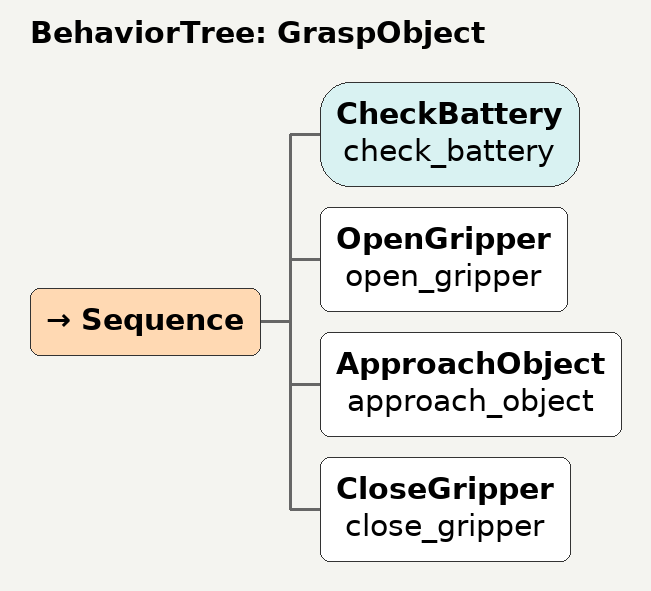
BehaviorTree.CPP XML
<root BTCPP_format="4" >
    <BehaviorTree ID="GraspObject">
        <Sequence>
            <CheckBattery   name="check_battery"/>
            <OpenGripper    name="open_gripper"/>
            <ApproachObject name="approach_object"/>
            <CloseGripper   name="close_gripper"/>
        </Sequence>
    </BehaviorTree>
</root>
